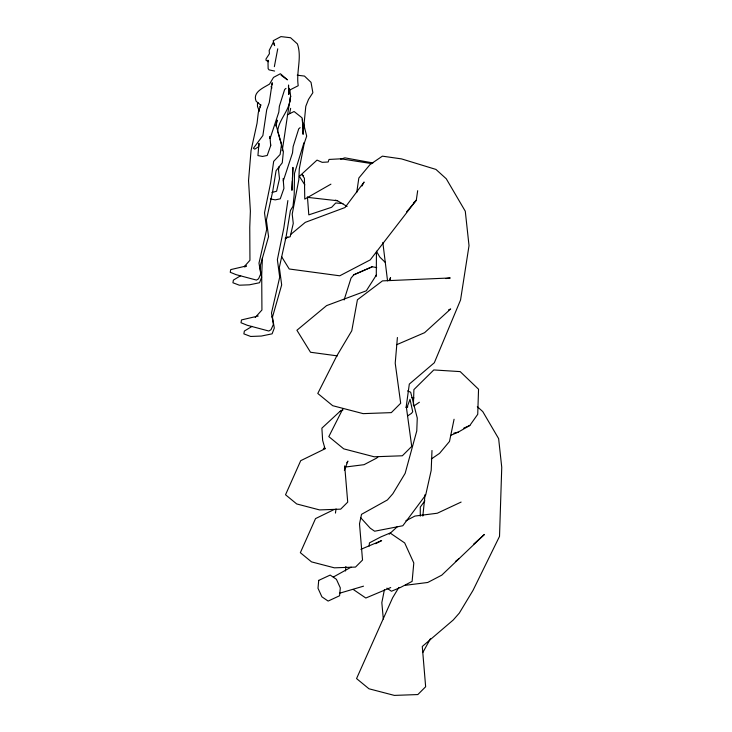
<?xml version="1.0" encoding="UTF-8"?>
<svg xmlns="http://www.w3.org/2000/svg" width="732" height="732" viewBox="0 0 732 732"><rect width="100%" height="100%" fill="white"/><g stroke="black" fill="none" stroke-linecap="round" stroke-linejoin="round"><path stroke-width="1.1" d="M420.26 516.17L420.287 507.102L424.871 500.789M376.44 252.558L376.285 276.165L376.394 274.994L366.311 290.796L326.582 305.619L296.908 330.251L310.514 352.257L337.461 355.889M258.908 145.476L258.963 143.362L257.929 155.568L262.477 156.447L267.217 155.486L270.684 145.659L269.934 136.408L270.099 138.522L278.8 112.17L279.368 106.259L284.647 89.496L285.974 88.398M413.379 405.555L413.9 389.598L433.802 369.944L460.181 371.609L478.545 389.232L477.731 414.312L469.834 425.466L458.223 432.145L451.003 435.229M288.765 93.431L289.039 88.179L288.728 94.474L288.554 85.022L288.445 87.447M303.185 130.808L303.066 134.112L303.451 130.717L301.996 117.788L294.09 111.511L287.273 114.86M262.395 257.874L261.717 275.058L261.928 310.002L255.221 317.505M431.99 450.491L431.194 470.411L425.695 495.024L402.82 525.741L374.647 531.222L370.236 528.193L360.583 517.597M292.343 180.996L291.922 190.32L292.956 167.399L292.443 178.736M272.094 84.839L272.203 82.734L269.275 102.553L266.713 109.745L262.87 135.566L253.4 148.267L254.782 149.154L258.881 146.528M289.57 113.552L290.641 108.354M397.403 337.498L395.216 363.2L400.688 403.25L391.309 412.628L363.145 413.635L332.685 405.693L317.78 393.45L336.592 356.274L351.772 330.773L357.417 299.781L382.461 280.887L450.226 277.968L445.834 278.581M345.458 571.015L345.879 566.476M369.138 546.127L369.44 542.879L380.933 536.876L390.11 533.015L404.686 542.934L413.8 562.972L412.116 581.382L400.624 587.384L391.446 591.246L386.889 588.144M422.831 516.069L425.082 494.521M335.448 513.095L336.043 508.868M356.713 192.608L358.845 178.004L370.026 164.581L382.388 156.154L401.493 158.89L435.933 169.421L446.264 178.773L465.287 211.237L469.02 245.668L460.556 299.983L434.332 362.743L409.316 384.09L406.26 406.352L411.732 446.41L402.353 455.78L374.18 456.786L343.72 448.853L328.814 436.611L343.052 408.465M417.679 190.695L416.288 200.248L370.236 259.887L339.749 275.799L289.213 268.992L281.527 256.557M287.868 200.568L283.787 228.228L277.373 259.65L279.697 277.181L271.499 313.012L273.384 324.459L271.041 329.675L268.854 331.038L247.233 325.273L241.02 322.739L241.505 319.921L258.24 316.004M390.202 279.761L390.549 277.51L389.122 280.493M277.648 131.156C278.828 119.947 288.472 111.63 289.936 100.43M290.293 98.308L290.641 96.194L289.826 89.862M275.873 126.032L277.08 120.048L276.193 125.492L281.527 144.314L280.127 154.489L273.677 161.36L270.556 183.183L264.508 212.802L266.704 229.326L258.982 263.099L260.757 273.896L258.552 278.81L256.484 280.091L236.107 274.665L230.251 272.277L230.708 269.614L246.483 265.926L244.708 267.024M274.354 66.649L277.739 48.815M279.148 166.539L278.499 169.906L279.496 178.663L276.595 191.226L271.929 192.489M282.159 150.838C285.151 132.638 287.392 114.402 290.641 96.194L289.588 102.553M384.437 589.58L381.83 602.646L383.321 619.025M454.069 419.253L449.503 441.442L439.557 453.364L431.313 458.982M303.981 142.685L294.493 173.402L294.218 194.346L293.01 206.241L290.412 210.514L286.047 237.067L279.35 267.381L281.674 284.913L272.313 317.679L272.277 316.05L274.308 328.073L272.103 333.829L261.37 336.052L250.683 336.464L243.875 333.874L244.36 331.056L252.073 326.371M344.086 299.983L351.021 278.151L353.803 274.802L372.259 266.75L376.696 267.601M283.302 180.841L292.526 152.887L293.129 146.62L298.729 128.832L300.138 127.661M406.974 407.431L410.03 399.315L412.72 411.759L411.476 413.37L407.788 415.776M344.379 470.292L347.91 461.096L346.767 462.853M361.965 186.038L364.106 182.021L345.01 207.531L305.281 222.354L290.448 234.67M422.794 652.56L430.425 638.716M398.876 587.421L392.599 597.824L356.557 678.582L368.974 688.785L394.356 695.4L417.835 694.558L425.649 686.744L422.282 646.475L453.254 619.986L459.303 613.105L473 590.404L499.517 536.382L501.749 467.345L498.638 438.651L482.781 411.604L477.31 406.644M258.103 102.718L257.463 103.734L257.49 106.497L259.348 111.136M323.315 449.155L324.56 447.307M406.498 211.987L416.288 200.248L413.855 202.508M244.342 266.558L249.951 260.272L249.758 227.332L250.39 211.136L248.532 180.584L251.049 150.545L257.042 123.26L258.314 112.563L260.821 104.731L260.217 107.018L260.546 104.96L256.145 101.263C252.284 92.095 263.511 87.803 269.532 84.079L273.512 77.409L280.411 73.722L287.402 79.834L281.079 75.204M339.849 411.512L342.786 410.002L339.849 411.512L321.879 428.165L322.638 440.335L324.999 448.67M378.307 456.567L376.669 458.086L364.033 464.683L345.019 467.08M389.223 534.186L397.54 526.482M473.604 544.196L484.438 534.442L441.789 575.142L427.744 582.471L405.372 585.298M285.205 239.016L287.822 236.848M455.386 561.471L458.781 558.818M413.873 405.995L419.363 402.252M240.672 275.699L233.398 280.109L232.932 282.772L239.355 285.205L249.429 284.821L259.549 282.726L261.626 277.3L259.714 265.963L259.741 267.5L268.562 236.619L266.375 220.094L272.688 191.51L276.065 170.73L282.259 162.815L283.394 151.606L277.94 132.208M333.335 577.026L351.15 567.135M330.928 184.153L304.768 199.095L304.421 178.224L301.84 174.545L303.579 175.79M405.885 520.781L414.907 516.069L437.279 513.233L461.123 502.07M375.69 543.693L381.647 540.582L360.885 549.32M289.817 89.99L298.226 85.717C296.03 71.736 302.16 57.599 297.412 43.929L290.558 37.735L280.96 36.6L273.192 40.754L274.646 45.631L273.237 42.374L269.175 50.481L269.413 53.72L266.009 58.99L266.036 60.317L268.607 61.717M325.218 448.707L300.715 460.675L285.535 494.768L296.716 503.955L319.555 509.911L340.682 509.152L347.718 502.125L344.69 465.872M333.911 509.628L315.529 518.604L300.349 552.697L311.53 561.883L334.378 567.831L355.505 567.08L362.532 560.044L359.503 523.801L361.526 514.331L387.384 499.965L392.819 493.771L405.153 473.339L416.764 430.956L417.267 418.054L410.661 392.224L407.587 390.906M463.759 428.128L469.834 425.466M353.803 274.802L372.259 266.75M396.68 344.699L424.587 332.685L450.674 308.968L448.588 309.837M390.732 587.54L365.817 598.026L353.236 589.452M340.636 159.183L344.863 157.838L372.945 162.934M339.474 593.259L363.52 586.167M285.242 238.101L290.192 236.756L293.267 223.434L292.214 214.147L298.83 179.642L299.287 168.863L304.192 143.49L306.681 136.125L303.451 123.104M453.867 433.152L458.223 432.145M405.766 407.294L407.834 406.836M268.15 60.82L268.452 61.095M342.933 203.56L335.741 202.984L331.669 207.275L308.803 214.86L307.44 196.835M267.958 60.189L268.141 68.68L269.083 69.879L274.61 71.041M308.108 197.42L337.452 200.751L347.078 206.442M297.265 75.213L304.466 76.064L311.027 82.332L312.866 92.699L308.511 99.406L305.802 106.277L303.066 134.112L302.673 124.522M371.49 163.584L340.993 158.807L329.007 159.448L328.183 162.001L322.19 162.33L317.02 160.098L299.361 176.348L304.851 184.912M411.75 397.577L413.983 397.924M270.382 198.93L275.214 199.863L280.246 198.839L283.915 188.417L283.119 178.599M335.302 200.129L337.452 200.751M385.142 262.294L379.853 257.106L376.385 251.204M271.005 86.623L271.938 87.996M382.827 242.42L387.548 280.85M270.511 143.545L270.684 145.659M302.453 119.197L302.581 122.39M318.713 580.394L317.999 588.263L321.897 596.827L328.119 601.073L339.593 595.747L340.307 587.878L336.418 579.314L330.187 575.068L318.713 580.394"/></g></svg>
